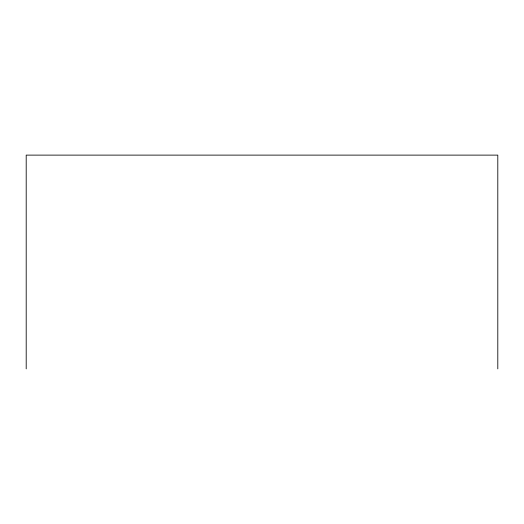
<?xml version="1.0" encoding="UTF-8"?>
<svg xmlns="http://www.w3.org/2000/svg" width="524" height="524" viewBox="0 0 524 524"><rect width="100%" height="100%" fill="white"/><g stroke="black" fill="none" stroke-linecap="round" stroke-linejoin="round"><path stroke-width="0.79" d="M497.8 368.883L497.8 155.117L26.2 155.117L26.2 368.883"/></g></svg>
